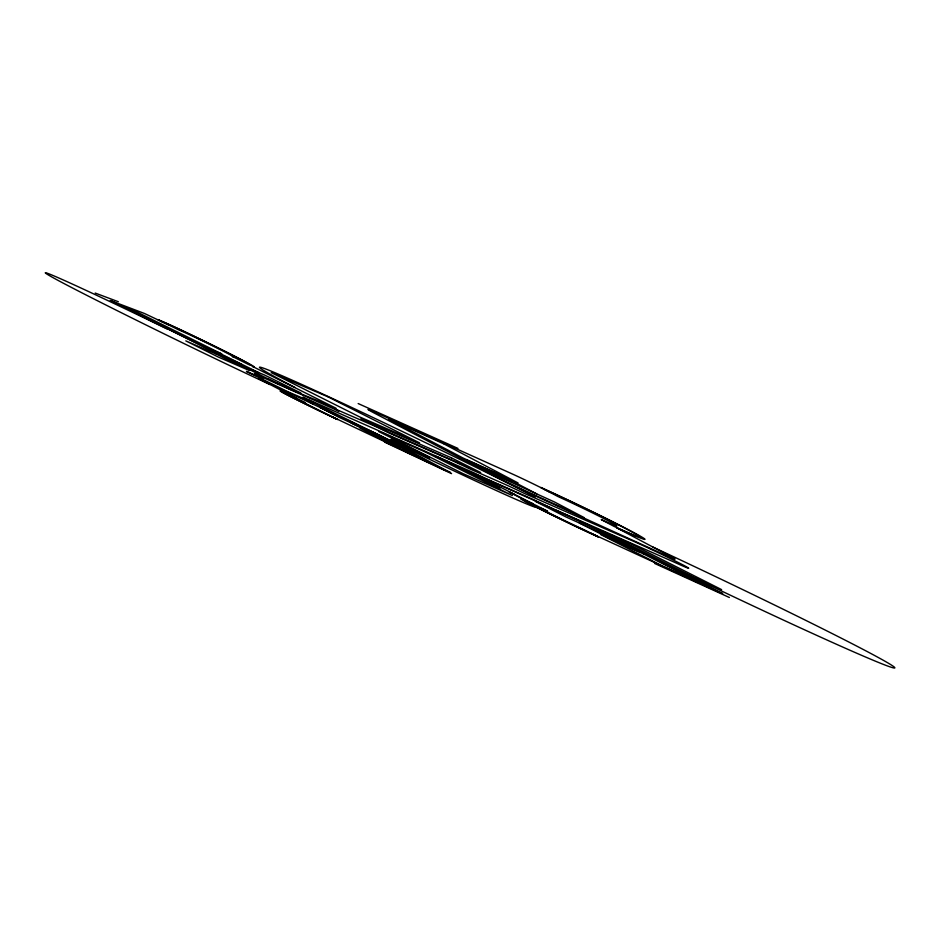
<?xml version="1.0" encoding="UTF-8"?>
<svg xmlns="http://www.w3.org/2000/svg" width="942" height="942" viewBox="0 0 942 942"><rect width="100%" height="100%" fill="white"/><g stroke="black" fill="none" stroke-linecap="round" stroke-linejoin="round"><path stroke-width="1.41" d="M534.302 495.421L533.702 495.622L535.115 496.952L533.855 496.363A179.168 4.369 25.8 0 0 315.9 390.871A179.168 4.369 25.8 0 0 289.559 384.654L294.893 387.445M111.227 300.863L275.57 382.582L300.851 392.979L264.09 374.798L240.069 365.049M95.201 293.056L118.351 301.734M110.202 300.463L144.491 313.486L169.419 325.296M523.634 499.731L524.517 500.096L509.08 491.912L514.556 494.444M554.379 509.41L674.236 562.15A32.287 0.871 25.6 0 0 686.023 566.554A32.287 0.871 25.6 0 0 649.709 548.68L645.058 546.513A32.228 0.871 25.6 0 0 632.388 540.755L524.8 493.608A29.12 0.73 25.7 0 0 502.475 483.222L469.057 468.551A28.072 0.671 25.8 0 0 447.497 458.507L390.518 433.567A26.458 0.601 25.8 0 0 371.172 424.548L334.869 408.84L338.731 411.077L255.753 374.304L254.387 373.844L262.83 378.566L246.392 371.383L287.498 391.554L310.601 401.575L302.865 397.183L472.389 472.166A27.777 0.659 25.8 0 0 493.007 481.786L534.032 499.884A29.014 0.718 25.7 0 0 552.577 508.598M358.16 403.553L457.942 448.416M372.184 410.889L510.658 473.225A31.086 0.977 25.7 0 1 550.399 492.525M628.02 544.971L565.918 516.934L535.315 501.356L597.204 529.204L722.738 593.66L715.378 590.528M476.723 466.631L554.532 502.004L583.958 517.499L506.655 482.28L374.963 413.432A28.99 0.848 25.8 0 1 376.494 412.832M718.923 592.141L590.999 533.243M654.584 563.434L729.379 597.487M653.089 547.161L653.183 547.196A200.222 5.216 25.5 0 1 894.818 667.737A200.222 5.216 25.5 0 1 670.151 566.354L664.122 563.422M269.93 384.524L266.574 382.97A147.293 2.873 26 0 1 58.875 280.834A147.293 2.873 26 0 1 161.8 326.427L166.934 328.911M370.218 432.178L367.274 430.894L382.275 438.16L370.818 432.472M396.288 444.129L338.39 416.976L319.75 407.262L378.272 434.698L450.606 472.637L442.328 468.975M445.46 470.447L332.809 417.07M384.548 442.116L451.571 473.638M267.728 378.719L290.336 389.458L336.094 408.263L252.067 366.226A54.624 1.272 26 0 0 219.51 348.599A54.624 1.272 26 0 0 157.997 319.644L178.521 329.806A31.204 0.718 26 0 1 213.563 346.315A31.204 0.718 26 0 1 232.262 356.417L248.558 364.495A50.456 1.166 26 0 0 218.45 348.187A50.456 1.166 26 0 0 161.659 321.457M230.778 359.585L241.941 364.801L224.82 356.453L229.989 359.196M258.579 372.561L221.441 354.192L210.066 349.647L246.545 367.674M537.423 507.75L536.092 507.161A157.738 3.379 25.8 0 1 457.694 472.637A157.738 3.379 25.8 0 1 308.576 400.185L307.657 399.749L308.905 400.48A147.293 2.873 26 0 1 309.883 402.187L312.826 403.753M610.275 536.964L640.077 552.177L609.015 538.117L579.306 522.975M382.334 436.829L258.697 378.578L296.412 398.231A41.318 0.742 25.9 0 0 286.344 394.486A41.318 0.742 25.9 0 0 337.542 419.52L296.106 398.772L305.491 402.929L298.037 399.067A38.175 0.683 25.9 0 0 288.711 395.605A38.175 0.683 25.9 0 0 336.035 418.743M351.048 422.911L397.548 445.66L379.967 436.476M497.741 476.181L466.631 459.896L505.866 477.676L536.716 493.902M596.133 535.845A47.1 1.036 25.7 0 1 536.681 507.255A47.1 1.036 25.7 0 1 535.857 505.265L547.655 511.247A29.131 0.636 25.7 0 0 548.02 512.413A29.131 0.636 25.7 0 0 584.923 530.158L598.547 537.07A50.986 1.119 25.7 0 1 534.232 506.148A50.986 1.119 25.7 0 1 533.29 503.958L471.942 472.59L572.536 517.582A24.563 0.601 25.7 0 1 604.14 532.76M543.946 489.098A66.493 2.049 25.6 0 1 628.761 530.24A66.493 2.049 25.6 0 1 614.066 526.401L601.255 519.584A41.107 1.272 25.6 0 0 610.075 521.833A41.107 1.272 25.6 0 0 557.899 496.516L540.896 487.473A71.981 2.225 25.6 0 1 632.824 532.053A71.981 2.225 25.6 0 1 616.81 527.861L670.869 556.616A28.601 0.801 25.6 0 1 663.227 554.19L533.513 495.068A26.67 0.718 25.7 0 1 500.12 478.854M490.005 471.2L512.118 481.904L490.005 471.2M600.819 533.302L619.848 542.474L600.819 533.302M136.06 311.531L122.425 306.338L205.98 347.622L221.806 353.945L136.06 311.531M327.439 396.57L271.225 372.62L359.832 417.012L419.602 442.881L327.439 396.57M216.224 354.015L185.81 340.886L218.32 357.053L249.595 370.63L216.224 354.015M451.371 457.812L360.916 418.578L388.705 432.484L480.691 472.554L451.371 457.812M448.086 461.757L435.969 456.446L500.32 487.921L448.086 461.757M425.513 452.089L378.578 431.483L463.099 473.673L512.377 495.539L425.513 452.089M628.549 542.686L601.632 530.829L693.724 577.222L721.619 589.621L628.549 542.686M405.661 445.813L390.942 439.313L429.929 457.918L405.661 445.813M444.141 444.035L388.516 418.966L463.099 458.036L518.041 482.94L444.141 444.035M643.327 553.837L600.49 534.455L663.05 566.319L706.064 585.877L643.327 553.837M399.467 446.661L359.938 428.104L397.736 447.78L436.346 465.937L399.467 446.661"/></g></svg>
